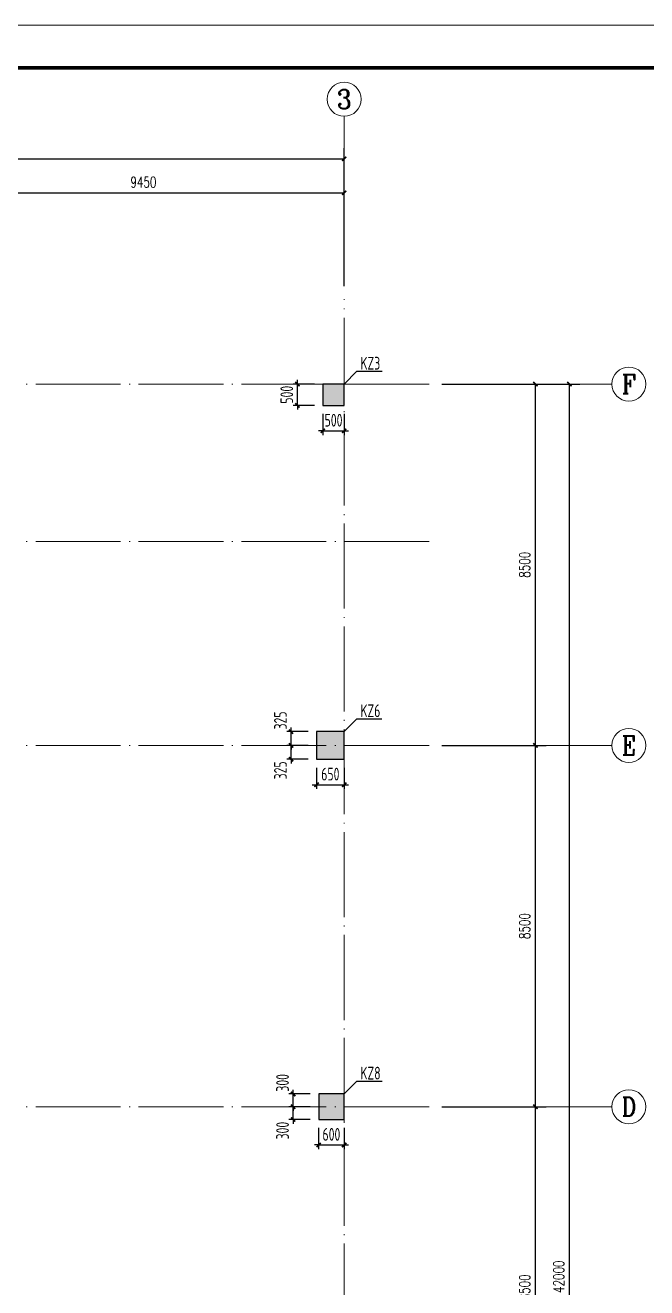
# Model space of a CAD drawing. Extents: x 3968514 to 5230306, y -516551 to -228246.
# Drawn here: x 4598683 to 4613309, y -329853 to -300153 of the extents above; entities that cross this region are included whole.
import ezdxf
from ezdxf.enums import TextEntityAlignment as Align

# ---------------------------------------------------------------- set-up
doc = ezdxf.new("R2010")
doc.units = 0
doc.header["$LTSCALE"] = 1000
doc.header["$MEASUREMENT"] = 0
doc.linetypes.add('DOTE', pattern=[2.42, 2, -0.2, 0.02, -0.2])
for name, color, linetype, lineweight in [('AXIS', 3, 'Continuous', 15), ('AXIS_TEXT', 7, 'Continuous', 15), ('COLU-DIM', 3, 'Continuous', 25), ('COLU-HATCH', 251, 'Continuous', 25), ('COLU-TEXT', 2, 'Continuous', 25), ('DOTE', 1, 'DOTE', 9), ('FRAME', 3, 'Continuous', 18)]:
    doc.layers.add(name, color=color, linetype=linetype, lineweight=lineweight)
doc.layers.add('COLU', color=7, linetype='Continuous')
doc.styles.add('_TCH_AXIS', font='COMPLEX', dxfattribs={"bigfont": 'GBCBIG'})
doc.styles.add('_TCH_DIM_T3', font='SIMPLEX.shx', dxfattribs={"width": 0.7, "bigfont": 'GBCBIG.shx'})
doc.styles.add('COMPLEX', font='COMPLEX')
doc.styles.add('FromPkpm', font='Tssdeng.shx', dxfattribs={"width": 0.7, "bigfont": 'hztxt.shx'})
doc.dimstyles.new('_TCH_ARCH&&100', dxfattribs={"dimtxt": 255, "dimasz": 100, "dimexe": 250, "dimexo": 300, "dimgap": 122.5, "dimtad": 1, "dimdec": 0, "dimzin": 0, "dimdsep": 46, "dimtxsty": '_TCH_DIM_T3', "dimblk": 'ARCHTICK', "dimcen": 0.09, "dimclrt": 7, "dimazin": 2, "dimtfac": 1, "dimtdec": 0, "dimtix": 1, "dimtmove": 2, "dimatfit": 3, "dimfxl": 150, "dimtolj": 1, "dimtzin": 0, "dimarcsym": 0})
doc.dimstyles.new('Pkpm_1', dxfattribs={"dimtxt": 250, "dimasz": 100, "dimexe": 100, "dimexo": 0.0625, "dimgap": 100, "dimtad": 1, "dimdec": 0, "dimrnd": 1, "dimzin": 0, "dimdsep": 46, "dimtxsty": 'FromPkpm', "dimblk1": 'ARCHTICK', "dimblk2": 'ARCHTICK', "dimsah": 1, "dimcen": 0.09, "dimdle": 100, "dimadec": 0, "dimazin": 0, "dimtfac": 1, "dimtdec": 0, "dimtix": 1, "dimtmove": 2, "dimatfit": 1, "dimfxl": 1, "dimtolj": 1, "dimtzin": 0, "dimarcsym": 0})

# ---------------------------------------------------------------- blocks, each defined once
blk = doc.blocks.new('A$C0B803521')
at = {"layer": 'FRAME', "lineweight": 18}
blk.add_line((-15943, 93652), (-100043, 93652), dxfattribs=at)
at = {"layer": 'FRAME', "lineweight": 140}
blk.add_line((-16943, 92652), (-97543, 92652), dxfattribs=at)
blk = doc.blocks.new('_ArchTick')
at = {"color": 0, "linetype": 'ByBlock', "const_width": 0.4}
blk.add_lwpolyline([(-0.5, -0.5), (0.5, 0.5)], dxfattribs=at)
blk = doc.blocks.new('*D69')
at = {"layer": 'COLU-DIM', "color": 0, "lineweight": -2, "transparency": 16777216}
for p, q in [((4605088, -308595), (4605088, -308495)), ((4605488, -308595), (4604988, -308595)), ((4605088, -309095), (4605088, -308595)), ((4605488, -309095), (4604988, -309095)), ((4605088, -309095), (4605088, -309195))]:
    blk.add_line(p, q, dxfattribs=at)
at = {"layer": 'Defpoints', "color": 0, "transparency": 16777216}
for p in [(4605088, -308595), (4605688, -308595), (4605688, -309095)]:
    blk.add_point(p, dxfattribs=at)
at = {"layer": 'COLU-DIM', "color": 0, "lineweight": -2, "transparency": 16777216, "xscale": 100, "yscale": 100, "zscale": 100}
for p, rotation in [((4605088, -308595), 270), ((4605088, -309095), 90)]:
    blk.add_blockref('_ArchTick', p, dxfattribs=dict(at, rotation=rotation))
at = {"layer": 'COLU-DIM', "color": 7, "transparency": 16777216, "insert": (4604838, -308845), "char_height": 300, "attachment_point": 5, "rotation": 90, "style": 'FromPkpm'}
blk.add_mtext('\\A1;500', dxfattribs=at)
blk = doc.blocks.new('*D68')
at = {"layer": 'COLU-DIM', "color": 0, "lineweight": -2, "transparency": 16777216}
for p, q in [((4605688, -309295), (4605688, -309795)), ((4606188, -309295), (4606188, -309795)), ((4605688, -309695), (4605588, -309695)), ((4605688, -309695), (4606188, -309695)), ((4606188, -309695), (4606288, -309695))]:
    blk.add_line(p, q, dxfattribs=at)
at = {"layer": 'Defpoints', "color": 0, "transparency": 16777216}
for p in [(4605688, -309095), (4606188, -309095), (4606188, -309695)]:
    blk.add_point(p, dxfattribs=at)
at = {"layer": 'COLU-DIM', "color": 0, "lineweight": -2, "transparency": 16777216, "xscale": 100, "yscale": 100, "zscale": 100}
blk.add_blockref('_ArchTick', (4605688, -309695), dxfattribs=at)
at = {"layer": 'COLU-DIM', "color": 0, "lineweight": -2, "transparency": 16777216, "xscale": 100, "yscale": 100, "zscale": 100, "rotation": 180}
blk.add_blockref('_ArchTick', (4606188, -309695), dxfattribs=at)
at = {"layer": 'COLU-DIM', "color": 7, "transparency": 16777216, "insert": (4605938, -309445), "char_height": 300, "attachment_point": 5, "style": 'FromPkpm'}
blk.add_mtext('\\A1;500', dxfattribs=at)
blk = doc.blocks.new('*D67')
at = {"layer": 'COLU-DIM', "color": 0, "lineweight": -2, "transparency": 16777216}
for p, q in [((4604988, -325295), (4604988, -325195)), ((4605388, -325295), (4604888, -325295)), ((4604988, -325595), (4604988, -325295)), ((4605388, -325595), (4604888, -325595)), ((4604988, -325595), (4604988, -325695))]:
    blk.add_line(p, q, dxfattribs=at)
at = {"layer": 'Defpoints', "color": 0, "transparency": 16777216}
for p in [(4604988, -325295), (4605588, -325295), (4605588, -325595)]:
    blk.add_point(p, dxfattribs=at)
at = {"layer": 'COLU-DIM', "color": 0, "lineweight": -2, "transparency": 16777216, "xscale": 100, "yscale": 100, "zscale": 100}
for p, rotation in [((4604988, -325295), 270), ((4604988, -325595), 90)]:
    blk.add_blockref('_ArchTick', p, dxfattribs=dict(at, rotation=rotation))
at = {"layer": 'COLU-DIM', "color": 7, "transparency": 16777216, "insert": (4604738, -325033), "char_height": 300, "attachment_point": 5, "rotation": 90, "style": 'FromPkpm'}
blk.add_mtext('\\A1;300', dxfattribs=at)
blk = doc.blocks.new('*D64')
at = {"layer": 'COLU-DIM', "color": 0, "lineweight": -2, "transparency": 16777216}
for p, q in [((4605338, -317095), (4604838, -317095)), ((4604938, -317095), (4604938, -316995)), ((4604938, -317420), (4604938, -317095)), ((4605338, -317420), (4604838, -317420)), ((4604938, -317420), (4604938, -317520))]:
    blk.add_line(p, q, dxfattribs=at)
at = {"layer": 'Defpoints', "color": 0, "transparency": 16777216}
for p in [(4604938, -317095), (4605538, -317095), (4605538, -317420)]:
    blk.add_point(p, dxfattribs=at)
at = {"layer": 'COLU-DIM', "color": 0, "lineweight": -2, "transparency": 16777216, "xscale": 100, "yscale": 100, "zscale": 100}
for p, rotation in [((4604938, -317095), 270), ((4604938, -317420), 90)]:
    blk.add_blockref('_ArchTick', p, dxfattribs=dict(at, rotation=rotation))
at = {"layer": 'COLU-DIM', "color": 7, "transparency": 16777216, "insert": (4604688, -317682), "char_height": 300, "attachment_point": 5, "rotation": 90, "style": 'FromPkpm'}
blk.add_mtext('\\A1;325', dxfattribs=at)
blk = doc.blocks.new('*D63')
at = {"layer": 'COLU-DIM', "color": 0, "lineweight": -2, "transparency": 16777216}
for p, q in [((4605538, -317620), (4605538, -318120)), ((4606188, -317620), (4606188, -318120)), ((4605438, -318020), (4606288, -318020))]:
    blk.add_line(p, q, dxfattribs=at)
at = {"layer": 'Defpoints', "color": 0, "transparency": 16777216}
for p in [(4605538, -317420), (4606188, -317420), (4606188, -318020)]:
    blk.add_point(p, dxfattribs=at)
at = {"layer": 'COLU-DIM', "color": 0, "lineweight": -2, "transparency": 16777216, "xscale": 100, "yscale": 100, "zscale": 100, "rotation": 180}
blk.add_blockref('_ArchTick', (4605538, -318020), dxfattribs=at)
at = {"layer": 'COLU-DIM', "color": 0, "lineweight": -2, "transparency": 16777216, "xscale": 100, "yscale": 100, "zscale": 100}
blk.add_blockref('_ArchTick', (4606188, -318020), dxfattribs=at)
at = {"layer": 'COLU-DIM', "color": 7, "transparency": 16777216, "insert": (4605863, -317770), "char_height": 300, "attachment_point": 5, "style": 'FromPkpm'}
blk.add_mtext('\\A1;650', dxfattribs=at)
blk = doc.blocks.new('*D58')
at = {"layer": 'COLU-DIM', "color": 0, "lineweight": -2, "transparency": 16777216}
for p, q in [((4605338, -316770), (4604838, -316770)), ((4604938, -316770), (4604938, -316670)), ((4604938, -317095), (4604938, -316770)), ((4605338, -317095), (4604838, -317095)), ((4604938, -317095), (4604938, -317195))]:
    blk.add_line(p, q, dxfattribs=at)
at = {"layer": 'Defpoints', "color": 0, "transparency": 16777216}
for p in [(4604938, -316770), (4605538, -316770), (4605538, -317095)]:
    blk.add_point(p, dxfattribs=at)
at = {"layer": 'COLU-DIM', "color": 0, "lineweight": -2, "transparency": 16777216, "xscale": 100, "yscale": 100, "zscale": 100}
for p, rotation in [((4604938, -316770), 270), ((4604938, -317095), 90)]:
    blk.add_blockref('_ArchTick', p, dxfattribs=dict(at, rotation=rotation))
at = {"layer": 'COLU-DIM', "color": 7, "transparency": 16777216, "insert": (4604688, -316508), "char_height": 300, "attachment_point": 5, "rotation": 90, "style": 'FromPkpm'}
blk.add_mtext('\\A1;325', dxfattribs=at)
blk = doc.blocks.new('*D57')
at = {"layer": 'COLU-DIM', "color": 0, "lineweight": -2, "transparency": 16777216}
for p, q in [((4605588, -326095), (4605588, -326595)), ((4606188, -326095), (4606188, -326595)), ((4605588, -326495), (4605488, -326495)), ((4605588, -326495), (4606188, -326495)), ((4606188, -326495), (4606288, -326495))]:
    blk.add_line(p, q, dxfattribs=at)
at = {"layer": 'Defpoints', "color": 0, "transparency": 16777216}
for p in [(4605588, -325895), (4606188, -325895), (4606188, -326495)]:
    blk.add_point(p, dxfattribs=at)
at = {"layer": 'COLU-DIM', "color": 0, "lineweight": -2, "transparency": 16777216, "xscale": 100, "yscale": 100, "zscale": 100}
blk.add_blockref('_ArchTick', (4605588, -326495), dxfattribs=at)
at = {"layer": 'COLU-DIM', "color": 0, "lineweight": -2, "transparency": 16777216, "xscale": 100, "yscale": 100, "zscale": 100, "rotation": 180}
blk.add_blockref('_ArchTick', (4606188, -326495), dxfattribs=at)
at = {"layer": 'COLU-DIM', "color": 7, "transparency": 16777216, "insert": (4605888, -326245), "char_height": 300, "attachment_point": 5, "style": 'FromPkpm'}
blk.add_mtext('\\A1;600', dxfattribs=at)
blk = doc.blocks.new('*D49')
at = {"layer": 'COLU-DIM', "color": 0, "lineweight": -2, "transparency": 16777216}
for p, q in [((4604988, -325595), (4604988, -325495)), ((4605388, -325595), (4604888, -325595)), ((4604988, -325895), (4604988, -325595)), ((4605388, -325895), (4604888, -325895)), ((4604988, -325895), (4604988, -325995))]:
    blk.add_line(p, q, dxfattribs=at)
at = {"layer": 'Defpoints', "color": 0, "transparency": 16777216}
for p in [(4604988, -325595), (4605588, -325595), (4605588, -325895)]:
    blk.add_point(p, dxfattribs=at)
at = {"layer": 'COLU-DIM', "color": 0, "lineweight": -2, "transparency": 16777216, "xscale": 100, "yscale": 100, "zscale": 100}
for p, rotation in [((4604988, -325595), 270), ((4604988, -325895), 90)]:
    blk.add_blockref('_ArchTick', p, dxfattribs=dict(at, rotation=rotation))
at = {"layer": 'COLU-DIM', "color": 7, "transparency": 16777216, "insert": (4604738, -326157), "char_height": 300, "attachment_point": 5, "rotation": 90, "style": 'FromPkpm'}
blk.add_mtext('\\A1;300', dxfattribs=at)
blk = doc.blocks.new('_AXISO')
blk.add_circle((0, 0), 0.5)
at = {"layer": 'AXIS_TEXT', "style": 'COMPLEX', "width": 1.041667}
blk.add_attdef('A', text='', height=0.56, dxfattribs=at).set_placement((-0.25, -0.28), (0.25, -0.28), align=Align.FIT)
blk = doc.blocks.new('*D1344')
at = {"layer": 'AXIS', "color": 0, "lineweight": -2, "transparency": 16777216}
for p, q in [((0, 2300), (0, 5550)), ((17000, 2300), (17000, 5550)), ((0, 5300), (17000, 5300))]:
    blk.add_line(p, q, dxfattribs=at)
at = {"layer": 'Defpoints', "color": 0, "transparency": 16777216}
for p in [(17000, 5300), (0, 2000), (17000, 2000)]:
    blk.add_point(p, dxfattribs=at)
at = {"layer": 'AXIS', "color": 0, "lineweight": -2, "transparency": 16777216, "xscale": 100, "yscale": 100, "zscale": 100, "rotation": 180}
blk.add_blockref('_ArchTick', (0, 5300), dxfattribs=at)
at = {"layer": 'AXIS', "color": 0, "lineweight": -2, "transparency": 16777216, "xscale": 100, "yscale": 100, "zscale": 100}
blk.add_blockref('_ArchTick', (17000, 5300), dxfattribs=at)
at = {"layer": 'AXIS', "color": 7, "transparency": 16777216, "insert": (8500, 5550), "char_height": 255, "attachment_point": 5, "style": '_TCH_DIM_T3'}
blk.add_mtext('\\A1;17000', dxfattribs=at)
blk = doc.blocks.new('*D1346')
at = {"layer": 'AXIS', "color": 0, "lineweight": -2, "transparency": 16777216}
for p, q in [((7550, 2300), (7550, 4750)), ((7550, 4500), (17000, 4500)), ((17000, 2300), (17000, 4750))]:
    blk.add_line(p, q, dxfattribs=at)
at = {"layer": 'Defpoints', "color": 0, "transparency": 16777216}
for p in [(17000, 4500), (7550, 2000), (17000, 2000)]:
    blk.add_point(p, dxfattribs=at)
at = {"layer": 'AXIS', "color": 0, "lineweight": -2, "transparency": 16777216, "xscale": 100, "yscale": 100, "zscale": 100, "rotation": 180}
blk.add_blockref('_ArchTick', (7550, 4500), dxfattribs=at)
at = {"layer": 'AXIS', "color": 0, "lineweight": -2, "transparency": 16777216, "xscale": 100, "yscale": 100, "zscale": 100}
blk.add_blockref('_ArchTick', (17000, 4500), dxfattribs=at)
at = {"layer": 'AXIS', "color": 7, "transparency": 16777216, "insert": (12275, 4750), "char_height": 255, "attachment_point": 5, "style": '_TCH_DIM_T3'}
blk.add_mtext('\\A1;9450', dxfattribs=at)
blk = doc.blocks.new('*D1347')
at = {"layer": 'AXIS', "color": 0, "lineweight": -2, "transparency": 16777216}
for p, q in [((19300, 0), (22550, 0)), ((22300, -42000), (22300, 0)), ((19300, -42000), (22550, -42000))]:
    blk.add_line(p, q, dxfattribs=at)
at = {"layer": 'Defpoints', "color": 0, "transparency": 16777216}
for p in [(19000, 0), (22300, 0), (19000, -42000)]:
    blk.add_point(p, dxfattribs=at)
at = {"layer": 'AXIS', "color": 0, "lineweight": -2, "transparency": 16777216, "xscale": 100, "yscale": 100, "zscale": 100}
for p, rotation in [((22300, 0), 90), ((22300, -42000), 270)]:
    blk.add_blockref('_ArchTick', p, dxfattribs=dict(at, rotation=rotation))
at = {"layer": 'AXIS', "color": 7, "transparency": 16777216, "insert": (22050, -21000), "char_height": 255, "attachment_point": 5, "rotation": 90, "style": '_TCH_DIM_T3'}
blk.add_mtext('\\A1;42000', dxfattribs=at)
blk = doc.blocks.new('*D1350')
at = {"layer": 'AXIS', "color": 0, "lineweight": -2, "transparency": 16777216}
for p, q in [((19300, -17000), (21750, -17000)), ((21500, -25500), (21500, -17000)), ((19300, -25500), (21750, -25500))]:
    blk.add_line(p, q, dxfattribs=at)
at = {"layer": 'Defpoints', "color": 0, "transparency": 16777216}
for p in [(19000, -17000), (21500, -17000), (19000, -25500)]:
    blk.add_point(p, dxfattribs=at)
at = {"layer": 'AXIS', "color": 0, "lineweight": -2, "transparency": 16777216, "xscale": 100, "yscale": 100, "zscale": 100}
for p, rotation in [((21500, -17000), 90), ((21500, -25500), 270)]:
    blk.add_blockref('_ArchTick', p, dxfattribs=dict(at, rotation=rotation))
at = {"layer": 'AXIS', "color": 7, "transparency": 16777216, "insert": (21250, -21250), "char_height": 255, "attachment_point": 5, "rotation": 90, "style": '_TCH_DIM_T3'}
blk.add_mtext('\\A1;8500', dxfattribs=at)
blk = doc.blocks.new('*D1351')
at = {"layer": 'AXIS', "color": 0, "lineweight": -2, "transparency": 16777216}
for p, q in [((19300, -8500), (21750, -8500)), ((21500, -17000), (21500, -8500)), ((19300, -17000), (21750, -17000))]:
    blk.add_line(p, q, dxfattribs=at)
at = {"layer": 'Defpoints', "color": 0, "transparency": 16777216}
for p in [(19000, -8500), (21500, -8500), (19000, -17000)]:
    blk.add_point(p, dxfattribs=at)
at = {"layer": 'AXIS', "color": 0, "lineweight": -2, "transparency": 16777216, "xscale": 100, "yscale": 100, "zscale": 100}
for p, rotation in [((21500, -8500), 90), ((21500, -17000), 270)]:
    blk.add_blockref('_ArchTick', p, dxfattribs=dict(at, rotation=rotation))
at = {"layer": 'AXIS', "color": 7, "transparency": 16777216, "insert": (21250, -12750), "char_height": 255, "attachment_point": 5, "rotation": 90, "style": '_TCH_DIM_T3'}
blk.add_mtext('\\A1;8500', dxfattribs=at)
blk = doc.blocks.new('*D1352')
at = {"layer": 'AXIS', "color": 0, "lineweight": -2, "transparency": 16777216}
for p, q in [((19300, 0), (21750, 0)), ((21500, -8500), (21500, 0)), ((19300, -8500), (21750, -8500))]:
    blk.add_line(p, q, dxfattribs=at)
at = {"layer": 'Defpoints', "color": 0, "transparency": 16777216}
for p in [(19000, 0), (21500, 0), (19000, -8500)]:
    blk.add_point(p, dxfattribs=at)
at = {"layer": 'AXIS', "color": 0, "lineweight": -2, "transparency": 16777216, "xscale": 100, "yscale": 100, "zscale": 100}
for p, rotation in [((21500, 0), 90), ((21500, -8500), 270)]:
    blk.add_blockref('_ArchTick', p, dxfattribs=dict(at, rotation=rotation))
at = {"layer": 'AXIS', "color": 7, "transparency": 16777216, "insert": (21250, -4250), "char_height": 255, "attachment_point": 5, "rotation": 90, "style": '_TCH_DIM_T3'}
blk.add_mtext('\\A1;8500', dxfattribs=at)
blk = doc.blocks.new('A$Cbcbeac01')
at = {"layer": 'AXIS'}
for p, q in [((17000, 2300), (17000, 6300)), ((19300, 0), (23300, 0)), ((19300, -8500), (23300, -8500)), ((19300, -17000), (23300, -17000))]:
    blk.add_line(p, q, dxfattribs=at)
at = {"layer": 'DOTE'}
for p, q in [((17000, -44000), (17000, 2000)), ((19000, 0), (-2000, 0)), ((19000, -8500), (-2000, -8500)), ((19000, -17000), (-2000, -17000))]:
    blk.add_line(p, q, dxfattribs=at)
at = {"layer": 'AXIS'}
ref = blk.add_blockref('_AXISO', (17000, 6700), dxfattribs=dict(at, xscale=800, yscale=800, zscale=800))
ref.add_attrib('A', '3', dxfattribs={"layer": 'AXIS_TEXT', "height": 453.8, "style": '_TCH_AXIS', "width": 1.084746}).set_placement((16835.9, 6473.1), (17164.1, 6473.1), align=Align.FIT)
ref = blk.add_blockref('_AXISO', (23700, 0), dxfattribs=dict(at, xscale=800, yscale=800, zscale=800))
ref.add_attrib('A', 'F', dxfattribs={"layer": 'AXIS_TEXT', "height": 448.3, "style": '_TCH_AXIS', "width": 0.982456}).set_placement((23532.2, -224.2), (23867.8, -224.2), align=Align.FIT)
ref = blk.add_blockref('_AXISO', (23700, -8500), dxfattribs=dict(at, xscale=800, yscale=800, zscale=800))
ref.add_attrib('A', 'E', dxfattribs={"layer": 'AXIS_TEXT', "height": 448.3, "style": '_TCH_AXIS', "width": 0.982456}).set_placement((23532.2, -8724.2), (23867.8, -8724.2), align=Align.FIT)
ref = blk.add_blockref('_AXISO', (23700, -17000), dxfattribs=dict(at, xscale=800, yscale=800, zscale=800))
ref.add_attrib('A', 'D', dxfattribs={"layer": 'AXIS_TEXT', "height": 448.3, "style": '_TCH_AXIS', "width": 0.924665}).set_placement((23532.2, -17224.2), (23867.8, -17224.2), align=Align.FIT)
for p1, p2, distance, picture, middle in [((0, 2000), (17000, 2000), 3300, '*D1344', (8500, 5550)), ((7550, 2000), (17000, 2000), 2500, '*D1346', (12275, 4750)), ((19000, -42000), (19000, 0), -3300, '*D1347', (22050, -21000)), ((19000, -8500), (19000, 0), -2500, '*D1352', (21250, -4250)), ((19000, -17000), (19000, -8500), -2500, '*D1351', (21250, -12750)), ((19000, -25500), (19000, -17000), -2500, '*D1350', (21250, -21250))]:
    dim = blk.add_aligned_dim(p1=p1, p2=p2, distance=distance, dimstyle='_TCH_ARCH&&100', dxfattribs=at)
    dim.commit()
    dim.dimension.update_dxf_attribs({"geometry": picture, "text_midpoint": middle})

msp = doc.modelspace()

# ---------------------------------------------------------------- hatches: boundary and pattern name
at = {"layer": 'COLU-HATCH', "transparency": 33554687}
for points in [[(4606188.21412, -309094.70408), (4606188.21412, -308594.70408), (4605688.21412, -308594.70408), (4605688.21412, -309094.70408)], [(4606188.21412, -317419.70408), (4606188.21412, -316769.70408), (4605538.21412, -316769.70408), (4605538.21412, -317419.70408)], [(4606188.21412, -325894.70408), (4606188.21412, -325294.70408), (4605588.21412, -325294.70408), (4605588.21412, -325894.70408)]]:
    msp.add_hatch(color=256, dxfattribs=at).paths.add_polyline_path(points, flags=0)

# ---------------------------------------------------------------- linework, layer by layer
at = {"layer": 'COLU', "elevation": -0.30417}
for points in [[(4606188.21412, -309094.70408), (4606188.21412, -308594.70408), (4605688.21412, -308594.70408), (4605688.21412, -309094.70408)], [(4606188.21412, -317419.70408), (4606188.21412, -316769.70408), (4605538.21412, -316769.70408), (4605538.21412, -317419.70408)], [(4606188.21412, -325894.70408), (4606188.21412, -325294.70408), (4605588.21412, -325294.70408), (4605588.21412, -325894.70408)]]:
    msp.add_lwpolyline(points, close=True, dxfattribs=at)
at = {"layer": 'COLU-TEXT'}
for p, q in [((4606188.21412, -308594.70408, -0.30417), (4606488.21412, -308294.70408, -0.30417)), ((4606488.21412, -308294.70408, -0.30417), (4607079.41334, -308294.70408, -0.30417)), ((4606188.21412, -316769.70408, -0.30417), (4606488.21412, -316469.70408, -0.30417)), ((4606488.21412, -316469.70408, -0.30417), (4607071.53834, -316469.70408, -0.30417)), ((4606188.21412, -325294.70408, -0.30417), (4606488.21412, -324994.70408, -0.30417)), ((4606488.21412, -324994.70408, -0.30417), (4607079.41334, -324994.70408, -0.30417))]:
    msp.add_line(p, q, dxfattribs=at)
at = {"layer": 'DOTE'}
msp.add_line((4608188.21412, -312294.70408, -0.30417), (4587188.21412, -312294.70408, -0.30417), dxfattribs=at)

# ---------------------------------------------------------------- block references
for name, p in [('A$C0B803521', (4675697.36617, -393805.3043)), ('A$Cbcbeac01', (4589188.21412, -308594.70505, -0.30417))]:
    msp.add_blockref(name, p)

# ---------------------------------------------------------------- texts
at = {"layer": 'COLU-TEXT', "style": 'FromPkpm', "width": 0.7}
for s, p in [('KZ3', (4606571.21412, -308254.70408, -0.30417)), ('KZ6', (4606571.21412, -316429.70408, -0.30417)), ('KZ8', (4606571.21412, -324954.70408, -0.30417))]:
    msp.add_text(s, height=300, dxfattribs=at).set_placement(p)

# ---------------------------------------------------------------- dimensions: what is measured, and where the dimension line sits
at = {"layer": 'COLU-DIM'}
for p1, p2, distance, picture, middle in [((4605688.21412, -309094.70408, -0.30417), (4605688.21412, -308594.70408, -0.30417), 600, '*D69', (4604838.21412, -308844.70408, -0.30417)), ((4605688.21412, -309094.70408, -0.30417), (4606188.21412, -309094.70408, -0.30417), -600, '*D68', (4605938.21412, -309444.70408, -0.30417)), ((4605538.21412, -317419.70408, -0.30417), (4606188.21412, -317419.70408, -0.30417), -600, '*D63', (4605863.21412, -317769.70408, -0.30417)), ((4605588.21412, -325894.70408, -0.30417), (4606188.21412, -325894.70408, -0.30417), -600, '*D57', (4605888.21412, -326244.70408, -0.30417))]:
    dim = msp.add_aligned_dim(p1=p1, p2=p2, distance=distance, dimstyle='Pkpm_1', override={"dimscale": 1, "dimtxt": 300, "dimasz": 100, "dimexe": 100, "dimexo": 200, "dimtad": 1, "dimjust": 0, "dimtih": 0, "dimtoh": 0, "dimdle": 100, "dimclrt": 7, "dimtix": 1, "dimtmove": 2, "dimatfit": 3}, dxfattribs=at)
    dim.commit()
    dim.dimension.update_dxf_attribs({"geometry": picture, "text_midpoint": middle})
for base, p1, p2, picture, middle in [((4604938.21412, -316769.70408, -0.30417), (4605538.21412, -317094.70408, -0.30417), (4605538.21412, -316769.70408, -0.30417), '*D58', (4604688.21412, -316507.70408, -0.30417)), ((4604938.21412, -317094.70408, -0.30417), (4605538.21412, -317419.70408, -0.30417), (4605538.21412, -317094.70408, -0.30417), '*D64', (4604688.21412, -317681.70408, -0.30417)), ((4604988.21412, -325294.70408, -0.30417), (4605588.21412, -325594.70408, -0.30417), (4605588.21412, -325294.70408, -0.30417), '*D67', (4604738.21412, -325032.70408, -0.30417)), ((4604988.21412, -325594.70408, -0.30417), (4605588.21412, -325894.70408, -0.30417), (4605588.21412, -325594.70408, -0.30417), '*D49', (4604738.21412, -326156.70408, -0.30417))]:
    dim = msp.add_linear_dim(base=base, p1=p1, p2=p2, angle=90, dimstyle='Pkpm_1', override={"dimscale": 1, "dimtxt": 300, "dimasz": 100, "dimexe": 100, "dimexo": 200, "dimtad": 1, "dimtih": 0, "dimtoh": 0, "dimdle": 100, "dimclrt": 7}, dxfattribs=at)
    dim.commit()
    dim.dimension.update_dxf_attribs({"geometry": picture, "text_midpoint": middle, "dimtype": 129})

doc.saveas('drawing.dxf')
